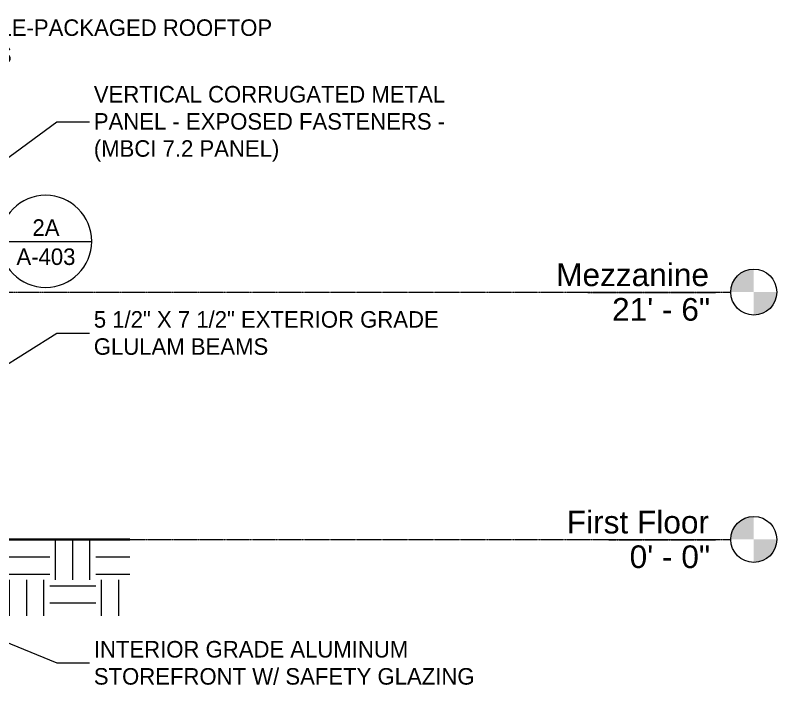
# Model space of a CAD drawing. Header units: inches. Extents: x 21380 to 98133, y -290 to 853.
# Drawn here: x 29581 to 30376, y -156 to 547 of the extents above; entities that cross this region are included whole.
import ezdxf

# ---------------------------------------------------------------- set-up
doc = ezdxf.new("R2010")
doc.units = ezdxf.units.IN
doc.header["$MEASUREMENT"] = 0
doc.linetypes.add('Grid Line 1_2_', pattern=[0.875, 0.5, -0.125, 0.125, -0.125])
for name, color, linetype, lineweight in [('A-ANNO-IDEN', 131, 'Continuous', 9), ('A-ANNO-SYMB', 150, 'Continuous', 9), ('A-FLOR-LEVL', 51, 'Continuous', 9), ('C-TOPO', 7, 'Continuous', 9)]:
    doc.layers.add(name, color=color, linetype=linetype, lineweight=lineweight)
doc.styles.add('Arial', font='arial.ttf', dxfattribs={"height": 23.60479})
doc.styles.add('Century Gothic', font='GOTHIC.TTF', dxfattribs={"height": 17.245342})

# ---------------------------------------------------------------- blocks, each defined once
blk = doc.blocks.new('Level - Level Head - Circle-15001-Building Section - North_South looking East _ Clinic')
at = {"layer": 'A-FLOR-LEVL'}
h = blk.add_hatch(color=256, dxfattribs=at)
edge = h.paths.add_edge_path(flags=0)
edge.add_line((23684.89, 0), (23660.89, 0))
edge.add_arc((23684.89, 0), 24, 90, 180, ccw=False)
edge.add_line((23684.89, 24), (23684.89, 0))
h = blk.add_hatch(color=256, dxfattribs=at)
edge = h.paths.add_edge_path(flags=0)
edge.add_line((23684.89, -24), (23684.89, 0))
edge.add_line((23684.89, 0), (23708.89, 0))
edge.add_arc((23684.89, 0), 24, 270, 360, ccw=False)
blk.add_circle((23684.89, 0), 24, dxfattribs=at)
blk = doc.blocks.new('Section - Callout Head-19020-Building Section - North_South looking East _ Clinic')
at = {"layer": 'A-ANNO-SYMB'}
blk.add_line((22898.15, 310.91), (22994.15, 310.91), dxfattribs=at)
for start, end in [(0, 180), (180, 360)]:
    blk.add_arc((22946.15, 310.91), 48, start, end, dxfattribs=at)

msp = doc.modelspace()

# ---------------------------------------------------------------- hatches: boundary and pattern name
at = {"layer": 'C-TOPO'}
h = msp.add_hatch(dxfattribs=at)
h.set_pattern_fill('FP_14', color=256, style=0, pattern_type=2)
h.set_pattern_definition([(0, (22033.27, 107.706), (48, 48), [48, -48]), (0, (22033.27, 125.706), (48, 48), [48, -48]), (0, (22033.27, 143.706), (48, 48), [48, -48]), (90, (22039.27, 149.706), (-48, 48), [48, -48]), (90, (22057.27, 149.706), (-48, 48), [48, -48]), (90, (22075.27, 149.706), (-48, 48), [48, -48])])
h.paths.add_polyline_path([(28926.2, -79.81), (29700.82, -79.81), (29700.82, 0), (29467.75, 0), (29467.75, -36), (29470.75, -36), (29470.75, -48), (29452.75, -48), (29452.75, -36), (29457.75, -36), (29457.75, -6), (27566.5, -6), (27566.5, -36), (27571.5, -36), (27571.5, -48), (27553.5, -48), (27553.5, -36), (27556.5, -36), (27556.5, 0), (27222.04, 0), (27222.04, -79.81), (28771.28, -79.81)], flags=0)
h.paths.add_polyline_path([(29202.55, -24), (29202.55, -12), (29218.55, -12), (29218.55, -24)], flags=0)

# ---------------------------------------------------------------- linework, layer by layer
at = {"layer": 'A-ANNO-IDEN', "color": 153}
for p, q in [((29322.32, 215.08), (29624.81, 435.43)), ((29624.81, 435.43), (29663.32, 435.43)), ((29516.98, 147.7), (29624.81, 215.16)), ((29624.81, 215.16), (29663.32, 215.16)), ((29282.37, 12.16), (29624.81, -128.87)), ((29624.81, -128.87), (29663.32, -128.87))]:
    msp.add_line(p, q, dxfattribs=at)
at = {"layer": 'C-TOPO', "lineweight": 35}
msp.add_line((29700.82, 0), (29467.75, 0), dxfattribs=at)
at = {"layer": 'C-TOPO'}
msp.add_line((29700.82, 0), (29467.75, 0), dxfattribs=at)

# ---------------------------------------------------------------- block references
at = {"layer": 'A-ANNO-SYMB'}
msp.add_blockref('Section - Callout Head-19020-Building Section - North_South looking East _ Clinic', (6666.94, 0), dxfattribs=at)
at = {"layer": 'A-FLOR-LEVL'}
for p in [(6666.94, 258), (6666.94, 0)]:
    msp.add_blockref('Level - Level Head - Circle-15001-Building Section - North_South looking East _ Clinic', p, dxfattribs=at)

# ---------------------------------------------------------------- texts
at = {"layer": 'A-ANNO-IDEN', "insert": (29508.5, 542.43), "char_height": 17.2453, "width": 405.216, "attachment_point": 1, "line_spacing_factor": 0.984117, "style": 'Century Gothic', "bg_fill": 3, "box_fill_scale": 1.25, "bg_fill_color": 0, "bg_fill_transparency": 0}
msp.add_mtext('SINGLE-PACKAGED ROOFTOP\\PUNITS', dxfattribs=at)
at = {"layer": 'A-ANNO-SYMB', "char_height": 17.245, "attachment_point": 2, "line_spacing_factor": 0.984117, "style": 'Century Gothic'}
for s, insert, width in [('2A', (29613.37, 333.89), 36.936), ('A-403', (29613.37, 303.51), 77.76)]:
    msp.add_mtext(s, dxfattribs=dict(at, insert=insert, width=width))
at = {"layer": 'A-FLOR-LEVL', "attachment_point": 3, "line_spacing_factor": 0.938532, "style": 'Arial', "bg_fill": 3, "box_fill_scale": 1.25, "bg_fill_color": 0, "bg_fill_transparency": 0}
for s, insert, char_height, width in [('Mezzanine', (30305.14, 287.84), 23.605, 189.792), ('First Floor', (30305.14, 29.84), 23.6048, 176.256)]:
    msp.add_mtext(s, dxfattribs=dict(at, insert=insert, char_height=char_height, width=width))

# ---------------------------------------------------------------- next in the draw order: texts
at = {"layer": 'A-ANNO-IDEN', "char_height": 17.2453, "attachment_point": 1, "line_spacing_factor": 0.984117, "style": 'Century Gothic', "bg_fill": 3, "box_fill_scale": 1.25, "bg_fill_color": 0, "bg_fill_transparency": 0}
for s, insert, width in [('VERTICAL CORRUGATED METAL\\PPANEL - EXPOSED FASTENERS -\\P(MBCI 7.2 PANEL)', (29663.32, 472.96), 425.736), ('5 1/2" X 7 1/2" EXTERIOR GRADE\\PGLULAM BEAMS', (29663.32, 238.12), 425.088), ('INTERIOR GRADE ALUMINUM\\PSTOREFRONT W/ SAFETY GLAZING', (29663.32, -105.91), 451.656)]:
    msp.add_mtext(s, dxfattribs=dict(at, insert=insert, width=width))
at = {"layer": 'A-FLOR-LEVL', "char_height": 23.605, "attachment_point": 3, "line_spacing_factor": 0.938532, "style": 'Arial', "bg_fill": 3, "box_fill_scale": 1.25, "bg_fill_color": 0, "bg_fill_transparency": 0}
for s, insert, width in [('21\' - 6"', (30306.31, 251.77), 121.824), ('0\' - 0"', (30306.31, -6.23), 99.936)]:
    msp.add_mtext(s, dxfattribs=dict(at, insert=insert, width=width))

# ---------------------------------------------------------------- next in the draw order: linework, layer by layer
at = {"layer": 'A-FLOR-LEVL', "linetype": 'Grid Line 1_2_'}
for p, q in [((27028.54, 258), (30327.84, 258)), ((27028.54, 0), (30327.84, 0))]:
    msp.add_line(p, q, dxfattribs=at)

doc.saveas('drawing.dxf')
